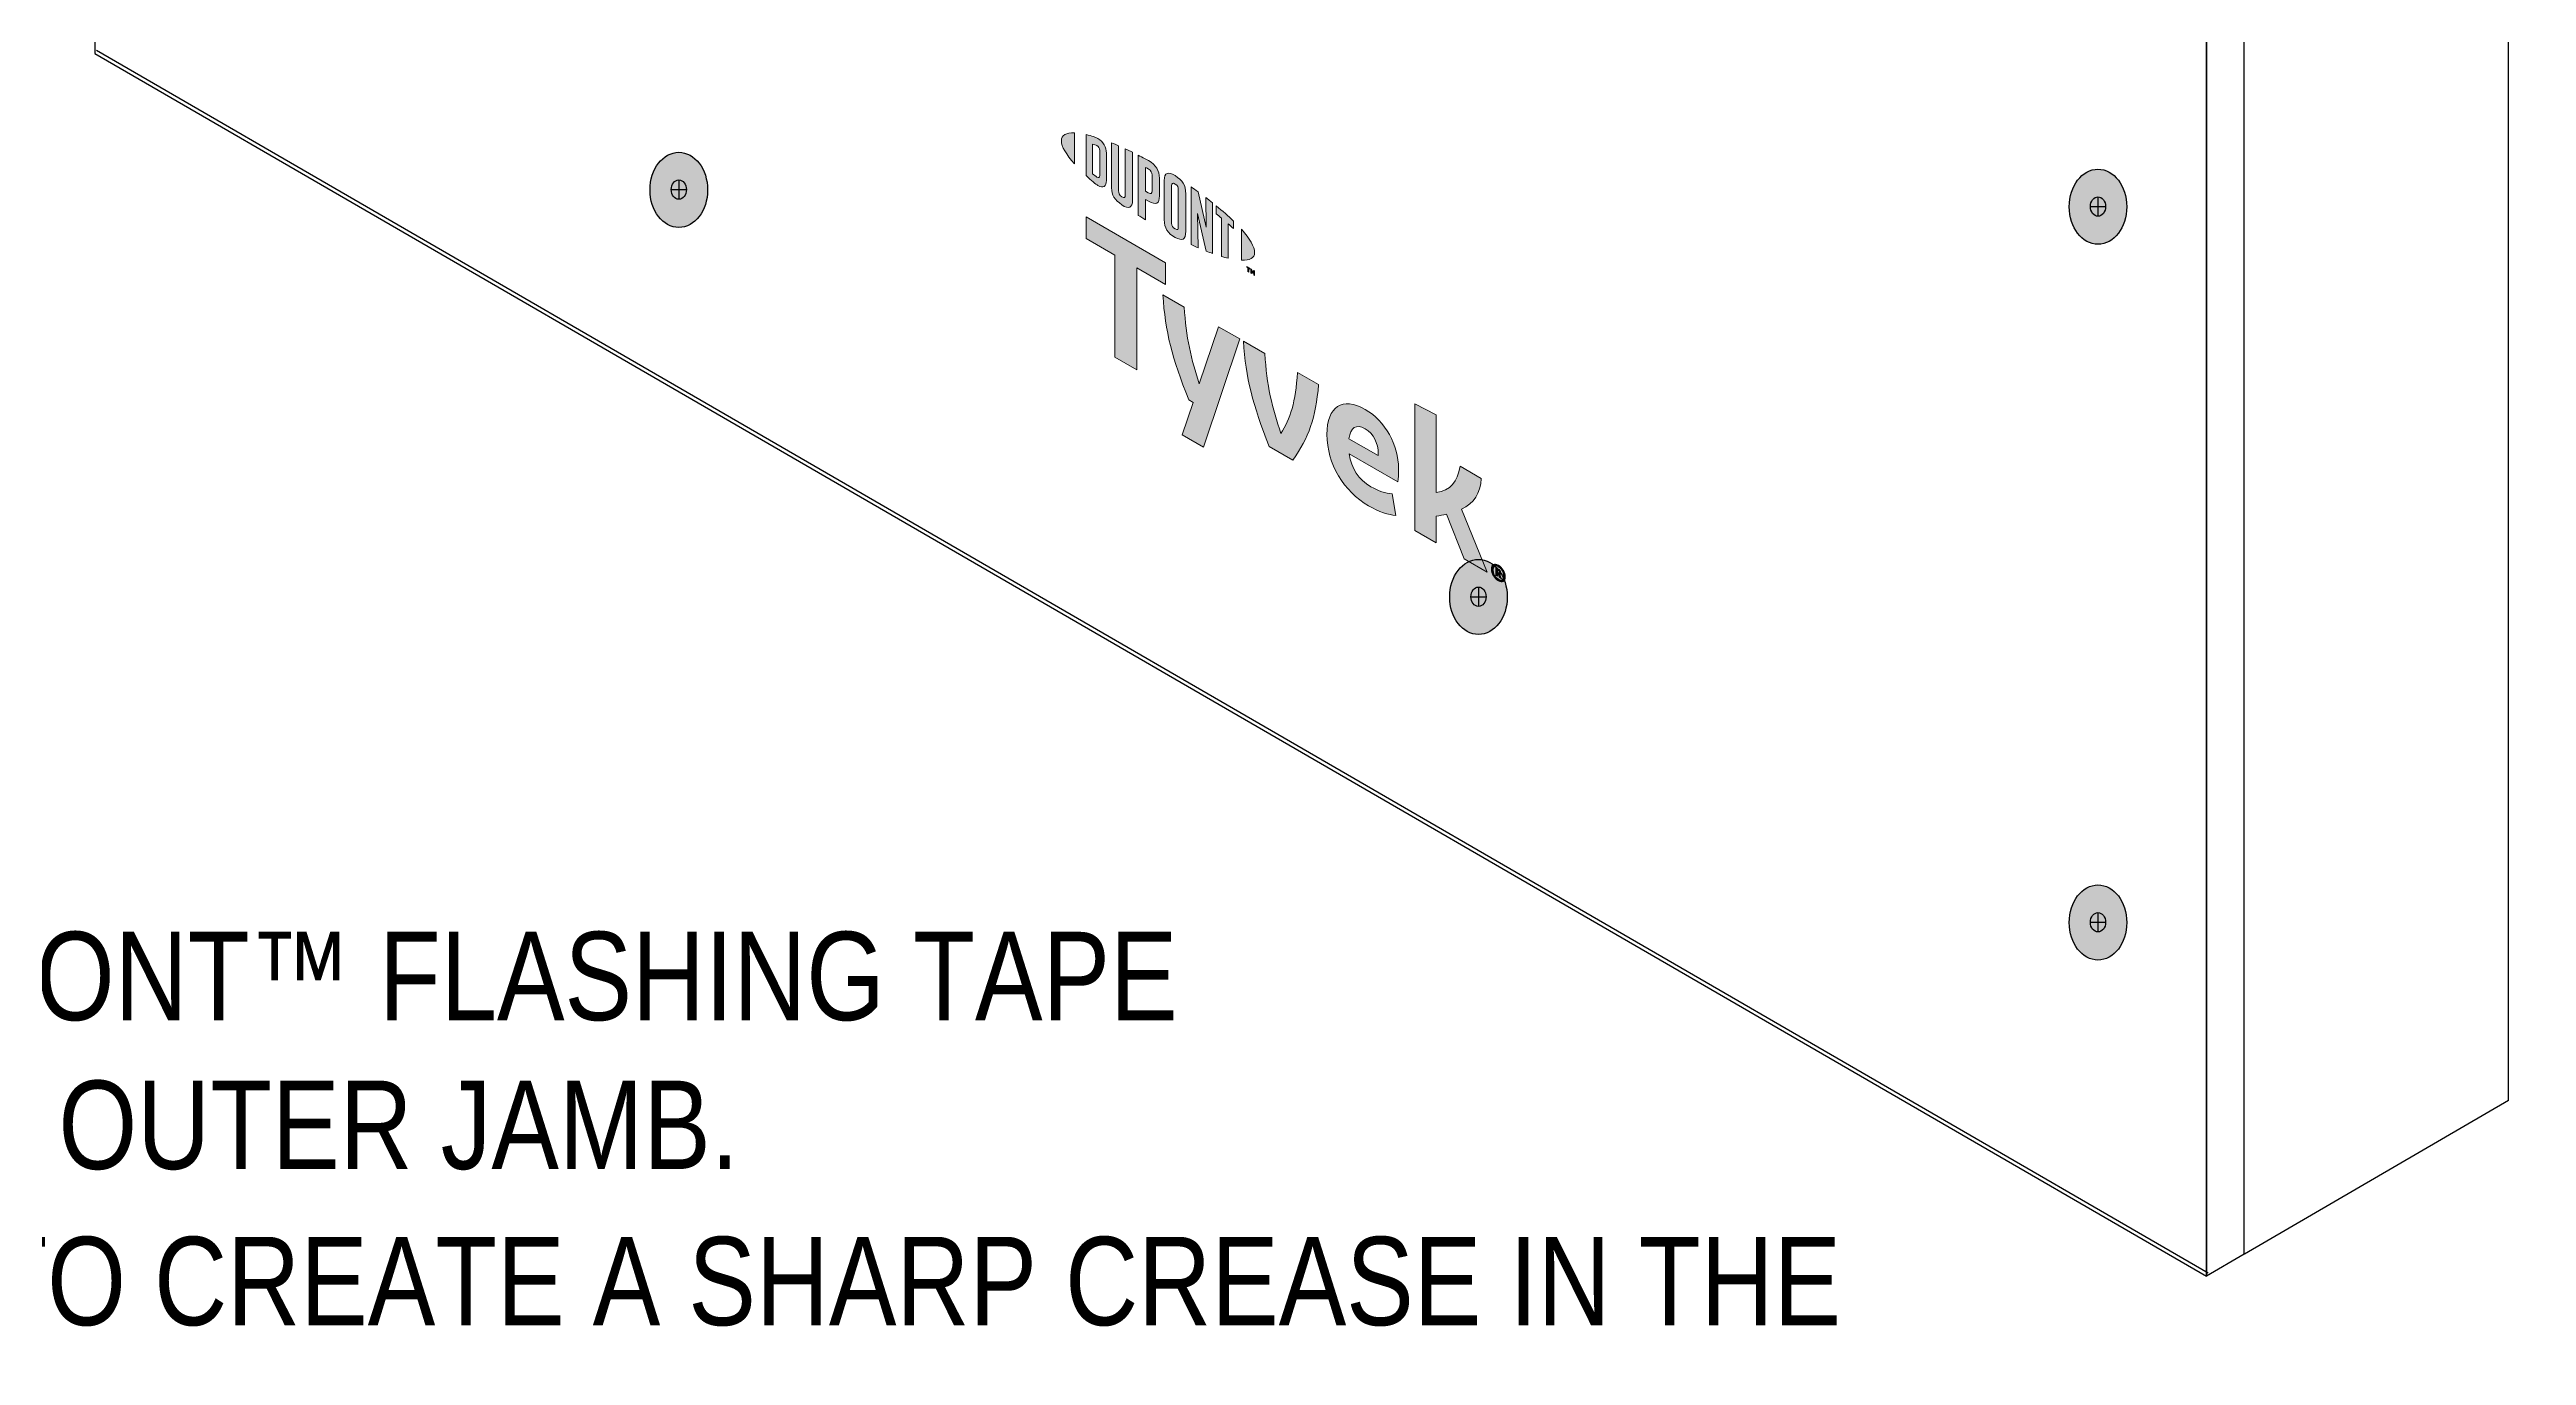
# Model space of a CAD drawing. Extents: x -1328 to 5679, y -4611 to 1603.
# Drawn here: x -223.9 to 91.5, y -2894.3 to -2728.1 of the extents above; entities that cross this region are included whole.
import ezdxf

# ---------------------------------------------------------------- set-up
doc = ezdxf.new("R2010")
doc.units = 0
doc.header["$MEASUREMENT"] = 0
for name, color, linetype, lineweight in [('.ATI-TEXT_1', 7, 'Continuous', 0), ('G-ANNO-TTLB', 7, 'Continuous', 0), ('TYVEK', 7, 'Continuous', 0), ('X-REF - TRACED', 7, 'Continuous', 0)]:
    doc.layers.add(name, color=color, linetype=linetype, lineweight=lineweight)

# ---------------------------------------------------------------- blocks, each defined once
blk = doc.blocks.new('Block_84')
at = {"layer": 'TYVEK', "true_color": 0x003b71, "transparency": 33554687}
h = blk.add_hatch(color=156, dxfattribs=at)
h.dxf.hatch_style = 2
edge = h.paths.add_edge_path()
edge.add_ellipse((-143.74, -2745.96), major_axis=(0, 4.78), ratio=0.766948, start_angle=0, end_angle=360)
h = blk.add_hatch(color=156, dxfattribs=at)
h.dxf.hatch_style = 2
edge = h.paths.add_edge_path()
edge.add_ellipse((36.93, -2748.11), major_axis=(0, 4.78), ratio=0.766948, start_angle=0, end_angle=360)
h = blk.add_hatch(color=156, dxfattribs=at)
h.dxf.hatch_style = 2
edge = h.paths.add_edge_path()
edge.add_ellipse((-41.94, -2797.78), major_axis=(0, 4.78), ratio=0.766948, start_angle=0, end_angle=360)
h = blk.add_hatch(color=156, dxfattribs=at)
h.dxf.hatch_style = 2
edge = h.paths.add_edge_path()
edge.add_ellipse((36.93, -2839.22), major_axis=(0, 4.78), ratio=0.766948, start_angle=0, end_angle=360)
at = {"layer": 'TYVEK', "color": 18, "lineweight": 25, "true_color": 0x080808}
for p, q in [((-144.71, -2745.93), (-142.76, -2745.93)), ((-143.74, -2744.7), (-143.74, -2747.17)), ((35.96, -2748.08), (37.91, -2748.08)), ((36.93, -2746.85), (36.93, -2749.32)), ((-41.94, -2796.51), (-41.94, -2798.98)), ((-42.92, -2797.75), (-40.97, -2797.75)), ((36.93, -2837.96), (36.93, -2840.42)), ((35.96, -2839.19), (37.91, -2839.19))]:
    blk.add_line(p, q, dxfattribs=at)
at = {"layer": 'TYVEK', "color": 18, "lineweight": 25, "true_color": 0x000000}
for centre in [(-143.74, -2745.96), (36.93, -2748.11), (-41.94, -2797.78), (36.93, -2839.22)]:
    blk.add_ellipse(centre, major_axis=(0, 4.78), ratio=0.766948, dxfattribs=at)
at = {"layer": 'TYVEK', "color": 18, "lineweight": 25, "true_color": 0x080808}
for centre in [(-143.74, -2745.93), (36.93, -2748.08), (-41.94, -2797.75), (36.93, -2839.19)]:
    blk.add_ellipse(centre, major_axis=(0, 1.23), ratio=0.788846, dxfattribs=at)
blk = doc.blocks.new('Block_443')
at = {"layer": 'X-REF - TRACED', "true_color": 0x848484, "transparency": 33554687}
h = blk.add_hatch(color=252, dxfattribs=at)
h.dxf.hatch_style = 2
edge = h.paths.add_edge_path()
edge.add_spline(control_points=[(-95.04, -2739.71), (-95.04, -2740.43), (-94.43, -2741.46), (-93.36, -2742.65), (-93.36, -2742.65), (-93.36, -2738.71), (-93.36, -2738.71), (-94.43, -2738.67), (-95.04, -2738.99), (-95.04, -2739.71)], knot_values=[0, 0, 0, 0, 1, 1, 1, 2, 2, 2, 3, 3, 3, 3], degree=3, periodic=0)
h = blk.add_hatch(color=252, dxfattribs=at)
h.dxf.hatch_style = 2
edge = h.paths.add_edge_path()
edge.add_spline(control_points=[(-90.16, -2744.14), (-90.16, -2744.44), (-90.32, -2744.45), (-90.51, -2744.34), (-90.65, -2744.26), (-90.88, -2744.06), (-91.07, -2743.9), (-91.07, -2743.9), (-91.07, -2740.13), (-91.07, -2740.13), (-90.88, -2740.18), (-90.65, -2740.25), (-90.51, -2740.33), (-90.32, -2740.44), (-90.16, -2740.64), (-90.16, -2740.94), (-90.16, -2740.94), (-90.16, -2744.14), (-90.16, -2744.14)], knot_values=[0, 0, 0, 0, 1, 1, 1, 2, 2, 2, 3, 3, 3, 4, 4, 4, 5, 5, 5, 6, 6, 6, 6], degree=3, periodic=0)
edge = h.paths.add_edge_path()
edge.add_spline(control_points=[(-90.38, -2739.42), (-90.68, -2739.25), (-91.11, -2739.1), (-91.89, -2738.93), (-91.89, -2738.93), (-91.89, -2744.15), (-91.89, -2744.15), (-91.2, -2744.78), (-90.68, -2745.23), (-90.38, -2745.4), (-89.7, -2745.79), (-89.31, -2745.54), (-89.31, -2744.76), (-89.31, -2744.76), (-89.31, -2741.29), (-89.31, -2741.29), (-89.31, -2740.52), (-89.7, -2739.82), (-90.38, -2739.42)], knot_values=[0, 0, 0, 0, 1, 1, 1, 2, 2, 2, 3, 3, 3, 4, 4, 4, 5, 5, 5, 6, 6, 6, 6], degree=3, periodic=0)
h = blk.add_hatch(color=252, dxfattribs=at)
h.dxf.hatch_style = 2
edge = h.paths.add_edge_path()
edge.add_spline(control_points=[(-86.92, -2746.62), (-86.92, -2746.93), (-87.01, -2747.06), (-87.34, -2746.83), (-87.66, -2746.6), (-87.75, -2746.39), (-87.75, -2746.03), (-87.75, -2746.03), (-87.75, -2740.35), (-87.75, -2740.35), (-87.96, -2740.25), (-88.44, -2740.05), (-88.65, -2739.96), (-88.65, -2739.96), (-88.65, -2745.71), (-88.65, -2745.71), (-88.65, -2746.63), (-88.26, -2747.21), (-87.34, -2747.87), (-86.49, -2748.46), (-85.98, -2748.27), (-85.98, -2747.25), (-85.98, -2747.25), (-85.98, -2741.18), (-85.98, -2741.18), (-86.15, -2741.09), (-86.73, -2740.81), (-86.92, -2740.73), (-86.92, -2740.73), (-86.92, -2746.62), (-86.92, -2746.62)], knot_values=[0, 0, 0, 0, 1, 1, 1, 2, 2, 2, 3, 3, 3, 4, 4, 4, 5, 5, 5, 6, 6, 6, 7, 7, 7, 8, 8, 8, 9, 9, 9, 10, 10, 10, 10], degree=3, periodic=0)
h = blk.add_hatch(color=252, dxfattribs=at)
h.dxf.hatch_style = 2
edge = h.paths.add_edge_path()
edge.add_spline(control_points=[(-83.5, -2746.1), (-83.5, -2746.43), (-83.6, -2746.54), (-83.98, -2746.32), (-83.98, -2746.32), (-84.31, -2746.13), (-84.31, -2746.13), (-84.31, -2746.13), (-84.31, -2743.11), (-84.31, -2743.11), (-84.16, -2743.18), (-84.08, -2743.23), (-84, -2743.28), (-83.58, -2743.52), (-83.5, -2743.74), (-83.5, -2744.08), (-83.5, -2744.08), (-83.5, -2746.1), (-83.5, -2746.1)], knot_values=[0, 0, 0, 0, 1, 1, 1, 2, 2, 2, 3, 3, 3, 4, 4, 4, 5, 5, 5, 6, 6, 6, 6], degree=3, periodic=0)
edge = h.paths.add_edge_path()
edge.add_spline(control_points=[(-83.94, -2742.24), (-84.1, -2742.15), (-84.7, -2741.83), (-85.25, -2741.55), (-85.25, -2741.55), (-85.25, -2749.2), (-85.25, -2749.2), (-85.06, -2749.32), (-84.57, -2749.63), (-84.31, -2749.79), (-84.31, -2749.79), (-84.31, -2747.19), (-84.31, -2747.19), (-84.31, -2747.19), (-83.94, -2747.4), (-83.94, -2747.4), (-82.96, -2747.97), (-82.55, -2747.7), (-82.55, -2746.73), (-82.55, -2746.73), (-82.55, -2744.47), (-82.55, -2744.47), (-82.55, -2743.52), (-83.01, -2742.78), (-83.94, -2742.24)], knot_values=[0, 0, 0, 0, 1, 1, 1, 2, 2, 2, 3, 3, 3, 4, 4, 4, 5, 5, 5, 6, 6, 6, 7, 7, 7, 8, 8, 8, 8], degree=3, periodic=0)
h = blk.add_hatch(color=252, dxfattribs=at)
h.dxf.hatch_style = 2
edge = h.paths.add_edge_path()
edge.add_spline(control_points=[(-80.15, -2750.71), (-80.15, -2751.01), (-80.23, -2751.11), (-80.57, -2750.93), (-80.91, -2750.75), (-81, -2750.53), (-81, -2750.21), (-81, -2750.21), (-81, -2745.44), (-81, -2745.44), (-81, -2745.13), (-80.91, -2745.01), (-80.57, -2745.22), (-80.23, -2745.42), (-80.15, -2745.63), (-80.15, -2745.93), (-80.15, -2745.93), (-80.15, -2750.71), (-80.15, -2750.71)], knot_values=[0, 0, 0, 0, 1, 1, 1, 2, 2, 2, 3, 3, 3, 4, 4, 4, 5, 5, 5, 6, 6, 6, 6], degree=3, periodic=0)
edge = h.paths.add_edge_path()
edge.add_spline(control_points=[(-80.57, -2744.15), (-81.44, -2743.6), (-81.95, -2743.74), (-81.95, -2744.75), (-81.95, -2744.75), (-81.95, -2749.75), (-81.95, -2749.75), (-81.95, -2750.82), (-81.48, -2751.52), (-80.57, -2752.01), (-79.67, -2752.48), (-79.2, -2752.36), (-79.2, -2751.23), (-79.2, -2751.23), (-79.2, -2746.45), (-79.2, -2746.45), (-79.2, -2745.37), (-79.62, -2744.74), (-80.57, -2744.15)], knot_values=[0, 0, 0, 0, 1, 1, 1, 2, 2, 2, 3, 3, 3, 4, 4, 4, 5, 5, 5, 6, 6, 6, 6], degree=3, periodic=0)
h = blk.add_hatch(color=252, dxfattribs=at)
h.dxf.hatch_style = 2
edge = h.paths.add_edge_path()
edge.add_spline(control_points=[(-76.6, -2750.7), (-76.6, -2750.7), (-77.64, -2746.21), (-77.64, -2746.21), (-77.92, -2746), (-78.26, -2745.76), (-78.53, -2745.58), (-78.53, -2745.58), (-78.53, -2752.93), (-78.53, -2752.93), (-78.34, -2753.01), (-77.87, -2753.23), (-77.62, -2753.33), (-77.62, -2753.33), (-77.7, -2748.96), (-77.7, -2748.96), (-77.7, -2748.96), (-76.6, -2753.75), (-76.6, -2753.75), (-76.36, -2753.85), (-76.02, -2753.98), (-75.79, -2754.06), (-75.79, -2754.06), (-75.79, -2747.6), (-75.79, -2747.6), (-76.03, -2747.42), (-76.46, -2747.09), (-76.66, -2746.93), (-76.66, -2746.93), (-76.6, -2750.7), (-76.6, -2750.7)], knot_values=[0, 0, 0, 0, 1, 1, 1, 2, 2, 2, 3, 3, 3, 4, 4, 4, 5, 5, 5, 6, 6, 6, 7, 7, 7, 8, 8, 8, 9, 9, 9, 10, 10, 10, 10], degree=3, periodic=0)
h = blk.add_hatch(color=252, dxfattribs=at)
h.dxf.hatch_style = 2
edge = h.paths.add_edge_path()
edge.add_spline(control_points=[(-75.33, -2749), (-75.1, -2749.18), (-74.87, -2749.37), (-74.65, -2749.55), (-74.65, -2749.55), (-74.65, -2754.44), (-74.65, -2754.44), (-74.44, -2754.5), (-74.06, -2754.6), (-73.81, -2754.67), (-73.81, -2754.67), (-73.81, -2750.27), (-73.81, -2750.27), (-73.56, -2750.48), (-73.33, -2750.69), (-73.12, -2750.88), (-73.12, -2750.88), (-73.12, -2749.93), (-73.12, -2749.93), (-73.79, -2749.29), (-74.5, -2748.66), (-75.33, -2747.98), (-75.33, -2747.98), (-75.33, -2749), (-75.33, -2749)], knot_values=[0, 0, 0, 0, 1, 1, 1, 2, 2, 2, 3, 3, 3, 4, 4, 4, 5, 5, 5, 6, 6, 6, 7, 7, 7, 8, 8, 8, 8], degree=3, periodic=0)
h = blk.add_hatch(color=252, dxfattribs=at)
h.dxf.hatch_style = 2
edge = h.paths.add_edge_path()
edge.add_spline(control_points=[(-70.44, -2753.91), (-70.44, -2754.64), (-71.05, -2754.96), (-72.12, -2754.92), (-72.12, -2754.92), (-72.12, -2750.98), (-72.12, -2750.98), (-71.05, -2752.17), (-70.44, -2753.2), (-70.44, -2753.91)], knot_values=[0, 0, 0, 0, 1, 1, 1, 2, 2, 2, 3, 3, 3, 3], degree=3, periodic=0)
h = blk.add_hatch(color=252, dxfattribs=at)
h.dxf.hatch_style = 2
edge = h.paths.add_edge_path()
edge.add_spline(control_points=[(-70.93, -2756), (-70.93, -2756), (-70.83, -2756.06), (-70.83, -2756.06), (-70.83, -2756.06), (-70.68, -2756.41), (-70.68, -2756.41), (-70.68, -2756.41), (-70.53, -2756.23), (-70.53, -2756.23), (-70.53, -2756.23), (-70.44, -2756.29), (-70.44, -2756.29), (-70.44, -2756.29), (-70.44, -2756.86), (-70.44, -2756.86), (-70.44, -2756.86), (-70.53, -2756.8), (-70.53, -2756.8), (-70.53, -2756.8), (-70.53, -2756.4), (-70.53, -2756.4), (-70.53, -2756.4), (-70.68, -2756.58), (-70.68, -2756.58), (-70.68, -2756.58), (-70.69, -2756.58), (-70.69, -2756.58), (-70.69, -2756.58), (-70.84, -2756.22), (-70.84, -2756.22), (-70.84, -2756.22), (-70.84, -2756.62), (-70.84, -2756.62), (-70.84, -2756.62), (-70.93, -2756.57), (-70.93, -2756.57), (-70.93, -2756.57), (-70.93, -2756), (-70.93, -2756)], knot_values=[0, 0, 0, 0, 1, 1, 1, 2, 2, 2, 3, 3, 3, 4, 4, 4, 5, 5, 5, 6, 6, 6, 7, 7, 7, 8, 8, 8, 9, 9, 9, 10, 10, 10, 11, 11, 11, 12, 12, 12, 13, 13, 13, 13], degree=3, periodic=0)
edge = h.paths.add_edge_path()
edge.add_spline(control_points=[(-71.29, -2755.89), (-71.29, -2755.89), (-71.44, -2755.81), (-71.44, -2755.81), (-71.44, -2755.81), (-71.44, -2755.71), (-71.44, -2755.71), (-71.44, -2755.71), (-71.04, -2755.94), (-71.04, -2755.94), (-71.04, -2755.94), (-71.04, -2756.04), (-71.04, -2756.04), (-71.04, -2756.04), (-71.19, -2755.95), (-71.19, -2755.95), (-71.19, -2755.95), (-71.19, -2756.42), (-71.19, -2756.42), (-71.19, -2756.42), (-71.29, -2756.36), (-71.29, -2756.36), (-71.29, -2756.36), (-71.29, -2755.89), (-71.29, -2755.89)], knot_values=[0, 0, 0, 0, 1, 1, 1, 2, 2, 2, 3, 3, 3, 4, 4, 4, 5, 5, 5, 6, 6, 6, 7, 7, 7, 8, 8, 8, 8], degree=3, periodic=0)
at = {"layer": 'X-REF - TRACED'}
for points, knots in [([(-95.04, -2739.71), (-95.04, -2740.43), (-94.43, -2741.46), (-93.36, -2742.65), (-93.36, -2742.65), (-93.36, -2738.71), (-93.36, -2738.71), (-94.43, -2738.67), (-95.04, -2738.99), (-95.04, -2739.71)], [0, 0, 0, 0, 1, 1, 1, 2, 2, 2, 3, 3, 3, 3]), ([(-90.38, -2739.42), (-90.68, -2739.25), (-91.11, -2739.1), (-91.89, -2738.93), (-91.89, -2738.93), (-91.89, -2744.15), (-91.89, -2744.15), (-91.2, -2744.78), (-90.68, -2745.23), (-90.38, -2745.4), (-89.7, -2745.79), (-89.31, -2745.54), (-89.31, -2744.76), (-89.31, -2744.76), (-89.31, -2741.29), (-89.31, -2741.29), (-89.31, -2740.52), (-89.7, -2739.82), (-90.38, -2739.42)], [0, 0, 0, 0, 1, 1, 1, 2, 2, 2, 3, 3, 3, 4, 4, 4, 5, 5, 5, 6, 6, 6, 6]), ([(-90.16, -2744.14), (-90.16, -2744.44), (-90.32, -2744.45), (-90.51, -2744.34), (-90.65, -2744.26), (-90.88, -2744.06), (-91.07, -2743.9), (-91.07, -2743.9), (-91.07, -2740.13), (-91.07, -2740.13), (-90.88, -2740.18), (-90.65, -2740.25), (-90.51, -2740.33), (-90.32, -2740.44), (-90.16, -2740.64), (-90.16, -2740.94), (-90.16, -2740.94), (-90.16, -2744.14), (-90.16, -2744.14)], [0, 0, 0, 0, 1, 1, 1, 2, 2, 2, 3, 3, 3, 4, 4, 4, 5, 5, 5, 6, 6, 6, 6]), ([(-86.92, -2746.62), (-86.92, -2746.93), (-87.01, -2747.06), (-87.34, -2746.83), (-87.66, -2746.6), (-87.75, -2746.39), (-87.75, -2746.03), (-87.75, -2746.03), (-87.75, -2740.35), (-87.75, -2740.35), (-87.96, -2740.25), (-88.44, -2740.05), (-88.65, -2739.96), (-88.65, -2739.96), (-88.65, -2745.71), (-88.65, -2745.71), (-88.65, -2746.63), (-88.26, -2747.21), (-87.34, -2747.87), (-86.49, -2748.46), (-85.98, -2748.27), (-85.98, -2747.25), (-85.98, -2747.25), (-85.98, -2741.18), (-85.98, -2741.18), (-86.15, -2741.09), (-86.73, -2740.81), (-86.92, -2740.73), (-86.92, -2740.73), (-86.92, -2746.62), (-86.92, -2746.62)], [0, 0, 0, 0, 1, 1, 1, 2, 2, 2, 3, 3, 3, 4, 4, 4, 5, 5, 5, 6, 6, 6, 7, 7, 7, 8, 8, 8, 9, 9, 9, 10, 10, 10, 10]), ([(-83.94, -2742.24), (-84.1, -2742.15), (-84.7, -2741.83), (-85.25, -2741.55), (-85.25, -2741.55), (-85.25, -2749.2), (-85.25, -2749.2), (-85.06, -2749.32), (-84.57, -2749.63), (-84.31, -2749.79), (-84.31, -2749.79), (-84.31, -2747.19), (-84.31, -2747.19), (-84.31, -2747.19), (-83.94, -2747.4), (-83.94, -2747.4), (-82.96, -2747.97), (-82.55, -2747.7), (-82.55, -2746.73), (-82.55, -2746.73), (-82.55, -2744.47), (-82.55, -2744.47), (-82.55, -2743.52), (-83.01, -2742.78), (-83.94, -2742.24)], [0, 0, 0, 0, 1, 1, 1, 2, 2, 2, 3, 3, 3, 4, 4, 4, 5, 5, 5, 6, 6, 6, 7, 7, 7, 8, 8, 8, 8]), ([(-83.5, -2746.1), (-83.5, -2746.43), (-83.6, -2746.54), (-83.98, -2746.32), (-83.98, -2746.32), (-84.31, -2746.13), (-84.31, -2746.13), (-84.31, -2746.13), (-84.31, -2743.11), (-84.31, -2743.11), (-84.16, -2743.18), (-84.08, -2743.23), (-84, -2743.28), (-83.58, -2743.52), (-83.5, -2743.74), (-83.5, -2744.08), (-83.5, -2744.08), (-83.5, -2746.1), (-83.5, -2746.1)], [0, 0, 0, 0, 1, 1, 1, 2, 2, 2, 3, 3, 3, 4, 4, 4, 5, 5, 5, 6, 6, 6, 6]), ([(-80.57, -2744.15), (-81.44, -2743.6), (-81.95, -2743.74), (-81.95, -2744.75), (-81.95, -2744.75), (-81.95, -2749.75), (-81.95, -2749.75), (-81.95, -2750.82), (-81.48, -2751.52), (-80.57, -2752.01), (-79.67, -2752.48), (-79.2, -2752.36), (-79.2, -2751.23), (-79.2, -2751.23), (-79.2, -2746.45), (-79.2, -2746.45), (-79.2, -2745.37), (-79.62, -2744.74), (-80.57, -2744.15)], [0, 0, 0, 0, 1, 1, 1, 2, 2, 2, 3, 3, 3, 4, 4, 4, 5, 5, 5, 6, 6, 6, 6]), ([(-80.15, -2750.71), (-80.15, -2751.01), (-80.23, -2751.11), (-80.57, -2750.93), (-80.91, -2750.75), (-81, -2750.53), (-81, -2750.21), (-81, -2750.21), (-81, -2745.44), (-81, -2745.44), (-81, -2745.13), (-80.91, -2745.01), (-80.57, -2745.22), (-80.23, -2745.42), (-80.15, -2745.63), (-80.15, -2745.93), (-80.15, -2745.93), (-80.15, -2750.71), (-80.15, -2750.71)], [0, 0, 0, 0, 1, 1, 1, 2, 2, 2, 3, 3, 3, 4, 4, 4, 5, 5, 5, 6, 6, 6, 6]), ([(-76.6, -2750.7), (-76.6, -2750.7), (-77.64, -2746.21), (-77.64, -2746.21), (-77.92, -2746), (-78.26, -2745.76), (-78.53, -2745.58), (-78.53, -2745.58), (-78.53, -2752.93), (-78.53, -2752.93), (-78.34, -2753.01), (-77.87, -2753.23), (-77.62, -2753.33), (-77.62, -2753.33), (-77.7, -2748.96), (-77.7, -2748.96), (-77.7, -2748.96), (-76.6, -2753.75), (-76.6, -2753.75), (-76.36, -2753.85), (-76.02, -2753.98), (-75.79, -2754.06), (-75.79, -2754.06), (-75.79, -2747.6), (-75.79, -2747.6), (-76.03, -2747.42), (-76.46, -2747.09), (-76.66, -2746.93), (-76.66, -2746.93), (-76.6, -2750.7), (-76.6, -2750.7)], [0, 0, 0, 0, 1, 1, 1, 2, 2, 2, 3, 3, 3, 4, 4, 4, 5, 5, 5, 6, 6, 6, 7, 7, 7, 8, 8, 8, 9, 9, 9, 10, 10, 10, 10]), ([(-75.33, -2749), (-75.1, -2749.18), (-74.87, -2749.37), (-74.65, -2749.55), (-74.65, -2749.55), (-74.65, -2754.44), (-74.65, -2754.44), (-74.44, -2754.5), (-74.06, -2754.6), (-73.81, -2754.67), (-73.81, -2754.67), (-73.81, -2750.27), (-73.81, -2750.27), (-73.56, -2750.48), (-73.33, -2750.69), (-73.12, -2750.88), (-73.12, -2750.88), (-73.12, -2749.93), (-73.12, -2749.93), (-73.79, -2749.29), (-74.5, -2748.66), (-75.33, -2747.98), (-75.33, -2747.98), (-75.33, -2749), (-75.33, -2749)], [0, 0, 0, 0, 1, 1, 1, 2, 2, 2, 3, 3, 3, 4, 4, 4, 5, 5, 5, 6, 6, 6, 7, 7, 7, 8, 8, 8, 8]), ([(-70.44, -2753.91), (-70.44, -2754.64), (-71.05, -2754.96), (-72.12, -2754.92), (-72.12, -2754.92), (-72.12, -2750.98), (-72.12, -2750.98), (-71.05, -2752.17), (-70.44, -2753.2), (-70.44, -2753.91)], [0, 0, 0, 0, 1, 1, 1, 2, 2, 2, 3, 3, 3, 3]), ([(-71.29, -2755.89), (-71.29, -2755.89), (-71.44, -2755.81), (-71.44, -2755.81), (-71.44, -2755.81), (-71.44, -2755.71), (-71.44, -2755.71), (-71.44, -2755.71), (-71.04, -2755.94), (-71.04, -2755.94), (-71.04, -2755.94), (-71.04, -2756.04), (-71.04, -2756.04), (-71.04, -2756.04), (-71.19, -2755.95), (-71.19, -2755.95), (-71.19, -2755.95), (-71.19, -2756.42), (-71.19, -2756.42), (-71.19, -2756.42), (-71.29, -2756.36), (-71.29, -2756.36), (-71.29, -2756.36), (-71.29, -2755.89), (-71.29, -2755.89)], [0, 0, 0, 0, 1, 1, 1, 2, 2, 2, 3, 3, 3, 4, 4, 4, 5, 5, 5, 6, 6, 6, 7, 7, 7, 8, 8, 8, 8]), ([(-70.93, -2756), (-70.93, -2756), (-70.83, -2756.06), (-70.83, -2756.06), (-70.83, -2756.06), (-70.68, -2756.41), (-70.68, -2756.41), (-70.68, -2756.41), (-70.53, -2756.23), (-70.53, -2756.23), (-70.53, -2756.23), (-70.44, -2756.29), (-70.44, -2756.29), (-70.44, -2756.29), (-70.44, -2756.86), (-70.44, -2756.86), (-70.44, -2756.86), (-70.53, -2756.8), (-70.53, -2756.8), (-70.53, -2756.8), (-70.53, -2756.4), (-70.53, -2756.4), (-70.53, -2756.4), (-70.68, -2756.58), (-70.68, -2756.58), (-70.68, -2756.58), (-70.69, -2756.58), (-70.69, -2756.58), (-70.69, -2756.58), (-70.84, -2756.22), (-70.84, -2756.22), (-70.84, -2756.22), (-70.84, -2756.62), (-70.84, -2756.62), (-70.84, -2756.62), (-70.93, -2756.57), (-70.93, -2756.57), (-70.93, -2756.57), (-70.93, -2756), (-70.93, -2756)], [0, 0, 0, 0, 1, 1, 1, 2, 2, 2, 3, 3, 3, 4, 4, 4, 5, 5, 5, 6, 6, 6, 7, 7, 7, 8, 8, 8, 9, 9, 9, 10, 10, 10, 11, 11, 11, 12, 12, 12, 13, 13, 13, 13])]:
    blk.add_open_spline(points, degree=3, knots=knots, dxfattribs=at)
blk = doc.blocks.new('Block_447')
at = {"layer": 'X-REF - TRACED', "true_color": 0x848484, "transparency": 33554687}
h = blk.add_hatch(color=252, dxfattribs=at)
h.dxf.hatch_style = 2
h.paths.add_polyline_path([(-81.79, -2755.24), (-91.89, -2749.41), (-91.89, -2752.15), (-88.24, -2754.26), (-88.24, -2767.26), (-85.44, -2768.87), (-85.44, -2755.88), (-81.79, -2757.99)])
h = blk.add_hatch(color=252, dxfattribs=at)
h.dxf.hatch_style = 2
edge = h.paths.add_edge_path()
edge.add_spline(control_points=[(-65, -2769.19), (-65.17, -2772.93), (-65.92, -2775.11), (-67.08, -2776.98), (-68.19, -2773.79), (-68.92, -2770.77), (-69.13, -2766.8), (-69.13, -2766.8), (-71.86, -2765.22), (-71.86, -2765.22), (-71.57, -2769.91), (-70.68, -2773.32), (-68.57, -2778.61), (-68.57, -2778.61), (-65.56, -2780.35), (-65.56, -2780.35), (-63.53, -2777.45), (-62.68, -2775.04), (-62.29, -2770.75), (-62.29, -2770.75), (-65, -2769.19), (-65, -2769.19)], knot_values=[0, 0, 0, 0, 1, 1, 1, 2, 2, 2, 3, 3, 3, 4, 4, 4, 5, 5, 5, 6, 6, 6, 7, 7, 7, 7], degree=3, periodic=0)
h = blk.add_hatch(color=252, dxfattribs=at)
h.dxf.hatch_style = 2
edge = h.paths.add_edge_path()
edge.add_spline(control_points=[(-58.43, -2777.63), (-58.43, -2777.63), (-54.7, -2779.78), (-54.7, -2779.78), (-54.7, -2779.78), (-54.7, -2779.51), (-54.7, -2779.51), (-54.7, -2778.26), (-55.29, -2776.99), (-56.37, -2776.37), (-57.5, -2775.71), (-58.25, -2776.21), (-58.43, -2777.63)], knot_values=[0, 0, 0, 0, 1, 1, 1, 2, 2, 2, 3, 3, 3, 4, 4, 4, 4], degree=3, periodic=0)
edge = h.paths.add_edge_path()
edge.add_spline(control_points=[(-52.48, -2787.4), (-53.35, -2787.36), (-54.62, -2786.93), (-55.92, -2786.19), (-59.07, -2784.36), (-61.23, -2780.83), (-61.23, -2777.09), (-61.23, -2773.52), (-59.25, -2772.23), (-56.37, -2773.9), (-53.8, -2775.38), (-52.11, -2778.45), (-52.11, -2781.46), (-52.11, -2782.13), (-52.15, -2782.7), (-52.19, -2783.12), (-52.19, -2783.12), (-58.39, -2779.54), (-58.39, -2779.54), (-58.13, -2781.49), (-57.21, -2782.83), (-55.64, -2783.74), (-54.68, -2784.29), (-53.76, -2784.58), (-52.91, -2784.66), (-52.91, -2784.66), (-52.48, -2787.4), (-52.48, -2787.4)], knot_values=[0, 0, 0, 0, 1, 1, 1, 2, 2, 2, 3, 3, 3, 4, 4, 4, 5, 5, 5, 6, 6, 6, 7, 7, 7, 8, 8, 8, 9, 9, 9, 9], degree=3, periodic=0)
h = blk.add_hatch(color=252, dxfattribs=at)
h.dxf.hatch_style = 2
edge = h.paths.add_edge_path()
edge.add_spline(control_points=[(-44.09, -2786.61), (-44.09, -2786.61), (-40.83, -2794.63), (-40.83, -2794.63), (-40.83, -2794.63), (-43.77, -2792.93), (-43.77, -2792.93), (-43.77, -2792.93), (-46.03, -2787.24), (-46.03, -2787.24), (-46.44, -2787.34), (-46.87, -2787.43), (-47.34, -2787.49), (-47.34, -2787.49), (-47.34, -2790.87), (-47.34, -2790.87), (-47.34, -2790.87), (-50.05, -2789.3), (-50.05, -2789.3), (-50.05, -2789.3), (-50.05, -2773.18), (-50.05, -2773.18), (-50.05, -2773.18), (-47.34, -2774.59), (-47.34, -2774.59), (-47.34, -2774.59), (-47.34, -2784.5), (-47.34, -2784.5), (-45.5, -2784.2), (-44.6, -2783.14), (-44.28, -2781.14), (-44.28, -2781.14), (-41.6, -2782.69), (-41.6, -2782.69), (-41.66, -2784.59), (-42.52, -2785.83), (-44.09, -2786.61)], knot_values=[0, 0, 0, 0, 1, 1, 1, 2, 2, 2, 3, 3, 3, 4, 4, 4, 5, 5, 5, 6, 6, 6, 7, 7, 7, 8, 8, 8, 9, 9, 9, 10, 10, 10, 11, 11, 11, 12, 12, 12, 12], degree=3, periodic=0)
at = {"layer": 'X-REF - TRACED'}
blk.add_lwpolyline([(-81.79, -2755.24), (-91.89, -2749.41), (-91.89, -2752.15), (-88.24, -2754.26), (-88.24, -2767.26), (-85.44, -2768.87), (-85.44, -2755.88), (-81.79, -2757.99)], close=True, dxfattribs=at)
for points, knots in [([(-65, -2769.19), (-65.17, -2772.93), (-65.92, -2775.11), (-67.08, -2776.98), (-68.19, -2773.79), (-68.92, -2770.77), (-69.13, -2766.8), (-69.13, -2766.8), (-71.86, -2765.22), (-71.86, -2765.22), (-71.57, -2769.91), (-70.68, -2773.32), (-68.57, -2778.61), (-68.57, -2778.61), (-65.56, -2780.35), (-65.56, -2780.35), (-63.53, -2777.45), (-62.68, -2775.04), (-62.29, -2770.75), (-62.29, -2770.75), (-65, -2769.19), (-65, -2769.19)], [0, 0, 0, 0, 1, 1, 1, 2, 2, 2, 3, 3, 3, 4, 4, 4, 5, 5, 5, 6, 6, 6, 7, 7, 7, 7]), ([(-52.48, -2787.4), (-53.35, -2787.36), (-54.62, -2786.93), (-55.92, -2786.19), (-59.07, -2784.36), (-61.23, -2780.83), (-61.23, -2777.09), (-61.23, -2773.52), (-59.25, -2772.23), (-56.37, -2773.9), (-53.8, -2775.38), (-52.11, -2778.45), (-52.11, -2781.46), (-52.11, -2782.13), (-52.15, -2782.7), (-52.19, -2783.12), (-52.19, -2783.12), (-58.39, -2779.54), (-58.39, -2779.54), (-58.13, -2781.49), (-57.21, -2782.83), (-55.64, -2783.74), (-54.68, -2784.29), (-53.76, -2784.58), (-52.91, -2784.66), (-52.91, -2784.66), (-52.48, -2787.4), (-52.48, -2787.4)], [0, 0, 0, 0, 1, 1, 1, 2, 2, 2, 3, 3, 3, 4, 4, 4, 5, 5, 5, 6, 6, 6, 7, 7, 7, 8, 8, 8, 9, 9, 9, 9]), ([(-44.09, -2786.61), (-44.09, -2786.61), (-40.83, -2794.63), (-40.83, -2794.63), (-40.83, -2794.63), (-43.77, -2792.93), (-43.77, -2792.93), (-43.77, -2792.93), (-46.03, -2787.24), (-46.03, -2787.24), (-46.44, -2787.34), (-46.87, -2787.43), (-47.34, -2787.49), (-47.34, -2787.49), (-47.34, -2790.87), (-47.34, -2790.87), (-47.34, -2790.87), (-50.05, -2789.3), (-50.05, -2789.3), (-50.05, -2789.3), (-50.05, -2773.18), (-50.05, -2773.18), (-50.05, -2773.18), (-47.34, -2774.59), (-47.34, -2774.59), (-47.34, -2774.59), (-47.34, -2784.5), (-47.34, -2784.5), (-45.5, -2784.2), (-44.6, -2783.14), (-44.28, -2781.14), (-44.28, -2781.14), (-41.6, -2782.69), (-41.6, -2782.69), (-41.66, -2784.59), (-42.52, -2785.83), (-44.09, -2786.61)], [0, 0, 0, 0, 1, 1, 1, 2, 2, 2, 3, 3, 3, 4, 4, 4, 5, 5, 5, 6, 6, 6, 7, 7, 7, 8, 8, 8, 9, 9, 9, 10, 10, 10, 11, 11, 11, 12, 12, 12, 12]), ([(-58.43, -2777.63), (-58.43, -2777.63), (-54.7, -2779.78), (-54.7, -2779.78), (-54.7, -2779.78), (-54.7, -2779.51), (-54.7, -2779.51), (-54.7, -2778.26), (-55.29, -2776.99), (-56.37, -2776.37), (-57.5, -2775.71), (-58.25, -2776.21), (-58.43, -2777.63)], [0, 0, 0, 0, 1, 1, 1, 2, 2, 2, 3, 3, 3, 4, 4, 4, 4])]:
    blk.add_open_spline(points, degree=3, knots=knots, dxfattribs=at)
blk = doc.blocks.new('Block_446')
at = {"layer": 'X-REF - TRACED', "true_color": 0x848484, "transparency": 33554687}
h = blk.add_hatch(color=252, dxfattribs=at)
h.dxf.hatch_style = 2
edge = h.paths.add_edge_path()
edge.add_spline(control_points=[(-75.05, -2763.38), (-75.05, -2763.38), (-77.48, -2770.63), (-77.48, -2770.63), (-78.51, -2767.6), (-79.18, -2764.67), (-79.39, -2760.88), (-79.39, -2760.88), (-82.12, -2759.3), (-82.12, -2759.3), (-81.82, -2763.99), (-80.94, -2767.4), (-78.82, -2772.69), (-78.82, -2772.69), (-78.28, -2773.01), (-78.28, -2773.01), (-78.28, -2773.01), (-79.66, -2777.15), (-79.66, -2777.15), (-79.66, -2777.15), (-76.96, -2778.71), (-76.96, -2778.71), (-76.96, -2778.71), (-72.34, -2764.94), (-72.34, -2764.94), (-72.34, -2764.94), (-75.05, -2763.38), (-75.05, -2763.38)], knot_values=[0, 0, 0, 0, 1, 1, 1, 2, 2, 2, 3, 3, 3, 4, 4, 4, 5, 5, 5, 6, 6, 6, 7, 7, 7, 8, 8, 8, 9, 9, 9, 9], degree=3, periodic=0)
at = {"layer": 'X-REF - TRACED'}
blk.add_open_spline([(-75.05, -2763.38), (-75.05, -2763.38), (-77.48, -2770.63), (-77.48, -2770.63), (-78.51, -2767.6), (-79.18, -2764.67), (-79.39, -2760.88), (-79.39, -2760.88), (-82.12, -2759.3), (-82.12, -2759.3), (-81.82, -2763.99), (-80.94, -2767.4), (-78.82, -2772.69), (-78.82, -2772.69), (-78.28, -2773.01), (-78.28, -2773.01), (-78.28, -2773.01), (-79.66, -2777.15), (-79.66, -2777.15), (-79.66, -2777.15), (-76.96, -2778.71), (-76.96, -2778.71), (-76.96, -2778.71), (-72.34, -2764.94), (-72.34, -2764.94), (-72.34, -2764.94), (-75.05, -2763.38), (-75.05, -2763.38)], degree=3, knots=[0, 0, 0, 0, 1, 1, 1, 2, 2, 2, 3, 3, 3, 4, 4, 4, 5, 5, 5, 6, 6, 6, 7, 7, 7, 8, 8, 8, 9, 9, 9, 9], dxfattribs=at)
blk.add_blockref('Block_447', (0, 0), dxfattribs=at)
blk = doc.blocks.new('Block_448')
at = {"layer": 'X-REF - TRACED', "true_color": 0x848484, "transparency": 33554687}
h = blk.add_hatch(color=252, dxfattribs=at)
h.dxf.hatch_style = 2
edge = h.paths.add_edge_path()
edge.add_spline(control_points=[(-39.53, -2794.31), (-39.53, -2794.31), (-39.53, -2794.61), (-39.53, -2794.61), (-39.53, -2794.61), (-39.42, -2794.67), (-39.42, -2794.67), (-39.31, -2794.74), (-39.26, -2794.74), (-39.26, -2794.63), (-39.26, -2794.51), (-39.31, -2794.44), (-39.42, -2794.38), (-39.42, -2794.38), (-39.53, -2794.31), (-39.53, -2794.31)], knot_values=[0, 0, 0, 0, 1, 1, 1, 2, 2, 2, 3, 3, 3, 4, 4, 4, 5, 5, 5, 5], degree=3, periodic=0)
edge = h.paths.add_edge_path()
edge.add_spline(control_points=[(-39.73, -2794.02), (-39.73, -2794.02), (-39.42, -2794.19), (-39.42, -2794.19), (-39.19, -2794.33), (-39.07, -2794.52), (-39.07, -2794.73), (-39.07, -2794.87), (-39.13, -2794.94), (-39.24, -2794.93), (-39.18, -2795.09), (-39.11, -2795.26), (-39.01, -2795.45), (-39.01, -2795.45), (-39.24, -2795.32), (-39.24, -2795.32), (-39.32, -2795.15), (-39.38, -2795), (-39.43, -2794.85), (-39.43, -2794.85), (-39.53, -2794.79), (-39.53, -2794.79), (-39.53, -2794.79), (-39.53, -2795.15), (-39.53, -2795.15), (-39.53, -2795.15), (-39.73, -2795.03), (-39.73, -2795.03), (-39.73, -2795.03), (-39.73, -2794.02), (-39.73, -2794.02)], knot_values=[0, 0, 0, 0, 1, 1, 1, 2, 2, 2, 3, 3, 3, 4, 4, 4, 5, 5, 5, 6, 6, 6, 7, 7, 7, 8, 8, 8, 9, 9, 9, 10, 10, 10, 10], degree=3, periodic=0)
edge = h.paths.add_edge_path()
edge.add_spline(control_points=[(-39.41, -2793.94), (-39.84, -2793.69), (-40.08, -2793.83), (-40.08, -2794.34), (-40.08, -2794.85), (-39.84, -2795.27), (-39.41, -2795.52), (-38.99, -2795.76), (-38.74, -2795.62), (-38.74, -2795.11), (-38.74, -2794.61), (-38.99, -2794.18), (-39.41, -2793.94)], knot_values=[0, 0, 0, 0, 1, 1, 1, 2, 2, 2, 3, 3, 3, 4, 4, 4, 4], degree=3, periodic=0)
edge = h.paths.add_edge_path()
edge.add_spline(control_points=[(-39.41, -2793.73), (-38.89, -2794.04), (-38.54, -2794.62), (-38.54, -2795.23), (-38.54, -2795.84), (-38.89, -2796.02), (-39.41, -2795.72), (-39.94, -2795.41), (-40.28, -2794.83), (-40.28, -2794.22), (-40.28, -2793.62), (-39.94, -2793.43), (-39.41, -2793.73)], knot_values=[0, 0, 0, 0, 1, 1, 1, 2, 2, 2, 3, 3, 3, 4, 4, 4, 4], degree=3, periodic=0)
at = {"layer": 'X-REF - TRACED'}
for points, knots in [([(-39.41, -2793.73), (-38.89, -2794.04), (-38.54, -2794.62), (-38.54, -2795.23), (-38.54, -2795.84), (-38.89, -2796.02), (-39.41, -2795.72), (-39.94, -2795.41), (-40.28, -2794.83), (-40.28, -2794.22), (-40.28, -2793.62), (-39.94, -2793.43), (-39.41, -2793.73)], [0, 0, 0, 0, 1, 1, 1, 2, 2, 2, 3, 3, 3, 4, 4, 4, 4]), ([(-39.41, -2793.94), (-39.84, -2793.69), (-40.08, -2793.83), (-40.08, -2794.34), (-40.08, -2794.85), (-39.84, -2795.27), (-39.41, -2795.52), (-38.99, -2795.76), (-38.74, -2795.62), (-38.74, -2795.11), (-38.74, -2794.61), (-38.99, -2794.18), (-39.41, -2793.94)], [0, 0, 0, 0, 1, 1, 1, 2, 2, 2, 3, 3, 3, 4, 4, 4, 4]), ([(-39.73, -2794.02), (-39.73, -2794.02), (-39.42, -2794.19), (-39.42, -2794.19), (-39.19, -2794.33), (-39.07, -2794.52), (-39.07, -2794.73), (-39.07, -2794.87), (-39.13, -2794.94), (-39.24, -2794.93), (-39.18, -2795.09), (-39.11, -2795.26), (-39.01, -2795.45), (-39.01, -2795.45), (-39.24, -2795.32), (-39.24, -2795.32), (-39.32, -2795.15), (-39.38, -2795), (-39.43, -2794.85), (-39.43, -2794.85), (-39.53, -2794.79), (-39.53, -2794.79), (-39.53, -2794.79), (-39.53, -2795.15), (-39.53, -2795.15), (-39.53, -2795.15), (-39.73, -2795.03), (-39.73, -2795.03), (-39.73, -2795.03), (-39.73, -2794.02), (-39.73, -2794.02)], [0, 0, 0, 0, 1, 1, 1, 2, 2, 2, 3, 3, 3, 4, 4, 4, 5, 5, 5, 6, 6, 6, 7, 7, 7, 8, 8, 8, 9, 9, 9, 10, 10, 10, 10]), ([(-39.53, -2794.31), (-39.53, -2794.31), (-39.53, -2794.61), (-39.53, -2794.61), (-39.53, -2794.61), (-39.42, -2794.67), (-39.42, -2794.67), (-39.31, -2794.74), (-39.26, -2794.74), (-39.26, -2794.63), (-39.26, -2794.51), (-39.31, -2794.44), (-39.42, -2794.38), (-39.42, -2794.38), (-39.53, -2794.31), (-39.53, -2794.31)], [0, 0, 0, 0, 1, 1, 1, 2, 2, 2, 3, 3, 3, 4, 4, 4, 5, 5, 5, 5])]:
    blk.add_open_spline(points, degree=3, knots=knots, dxfattribs=at)
blk = doc.blocks.new('Block_445')
at = {"layer": 'X-REF - TRACED'}
for name in ['Block_446', 'Block_448']:
    blk.add_blockref(name, (0, 0), dxfattribs=at)
blk = doc.blocks.new('Block_444')
at = {"layer": 'X-REF - TRACED'}
blk.add_blockref('Block_445', (0, 0), dxfattribs=at)
blk = doc.blocks.new('Block_442')
at = {"layer": 'X-REF - TRACED'}
for name in ['Block_443', 'Block_444']:
    blk.add_blockref(name, (0, 0), dxfattribs=at)

msp = doc.modelspace()

# ---------------------------------------------------------------- hatches: boundary and pattern name
at = {"layer": 'G-ANNO-TTLB', "true_color": 0xff00ff, "transparency": 33554687}
h = msp.add_hatch(color=6, dxfattribs=at)
edge = h.paths.add_edge_path()
edge.add_spline(control_points=[(1601.48, -3473.69), (1601.48, -3473.69), (-1328.04, -3473.69), (-1328.04, -3473.69), (-1328.04, -3473.69), (-1328.04, -1016.69), (-1328.04, -1016.69), (-1328.04, -1016.69), (1601.48, -1016.69), (1601.48, -1016.69), (1601.48, -1016.69), (1601.48, -3473.69), (1601.48, -3473.69)], knot_values=[0, 0, 0, 0, 1, 1, 1, 2, 2, 2, 3, 3, 3, 4, 4, 4, 4], degree=3, periodic=0)
edge = h.paths.add_edge_path()
edge.add_spline(control_points=[(-1319.04, -1025.69), (-1319.04, -1025.69), (-1319.04, -3464.69), (-1319.04, -3464.69), (-1319.04, -3464.69), (1592.48, -3464.69), (1592.48, -3464.69), (1592.48, -3464.69), (1592.48, -1025.69), (1592.48, -1025.69), (1592.48, -1025.69), (-1319.04, -1025.69), (-1319.04, -1025.69)], knot_values=[0, 0, 0, 0, 1, 1, 1, 2, 2, 2, 3, 3, 3, 4, 4, 4, 4], degree=3, periodic=0)
edge.add_line((-1319.04, -1025.69), (-1319.04, -1025.69))

# ---------------------------------------------------------------- linework, layer by layer
at = {"layer": 'G-ANNO-TTLB'}
for points in [[(1601.48, -3473.69), (1601.48, -3473.69), (-1328.04, -3473.69), (-1328.04, -3473.69), (-1328.04, -3473.69), (-1328.04, -1016.69), (-1328.04, -1016.69), (-1328.04, -1016.69), (1601.48, -1016.69), (1601.48, -1016.69), (1601.48, -1016.69), (1601.48, -3473.69), (1601.48, -3473.69)], [(-1319.04, -1025.69), (-1319.04, -1025.69), (-1319.04, -3464.69), (-1319.04, -3464.69), (-1319.04, -3464.69), (1592.48, -3464.69), (1592.48, -3464.69), (1592.48, -3464.69), (1592.48, -1025.69), (1592.48, -1025.69), (1592.48, -1025.69), (-1319.04, -1025.69), (-1319.04, -1025.69)]]:
    msp.add_open_spline(points, degree=3, knots=[0, 0, 0, 0, 1, 1, 1, 2, 2, 2, 3, 3, 3, 4, 4, 4, 4], dxfattribs=at)
at = {"layer": 'TYVEK', "color": 2, "lineweight": 25, "true_color": 0xffff00}
for p, q in [((-218.09, -2306.29), (-218.09, -2728.59)), ((50.74, -2459.79), (50.74, -2884.22)), ((55.55, -2881.43), (55.55, -2544.53)), ((-218.09, -2604.24), (-218.09, -2728.59)), ((50.74, -2884.22), (50.74, -2715.95)), ((50.74, -2715.95), (50.74, -2884.22)), ((-218.09, -2728.59), (50.74, -2884.22)), ((55.55, -2881.43), (50.74, -2884.22))]:
    msp.add_line(p, q, dxfattribs=at)
at = {"layer": 'TYVEK', "color": 33, "lineweight": 25, "true_color": 0xcc9966}
for q in [(89.18, -2437.44), (55.56, -2881.43)]:
    msp.add_line((89.18, -2861.87), q, dxfattribs=at)
at = {"layer": 'TYVEK', "color": 18, "lineweight": 25, "true_color": 0x000000}
for p, q in [((50.74, -2459.79), (50.74, -2884.22)), ((-217.86, -2728.17), (50.97, -2883.8))]:
    msp.add_line(p, q, dxfattribs=at)

# ---------------------------------------------------------------- block references
at = {"layer": 'TYVEK'}
msp.add_blockref('Block_84', (0, 0), dxfattribs=at)
at = {"layer": 'X-REF - TRACED'}
msp.add_blockref('Block_442', (0, 0), dxfattribs=at)

# ---------------------------------------------------------------- texts
at = {"layer": '.ATI-TEXT_1', "char_height": 0.2, "attachment_point": 7}
for s, insert in [('\\C18;\\c0;\\FArial Narrow|b0|i0|c1;\\H11.249999;\\W1.000000;CUT A PIECE OF DUPONT™ FLASHING TAPE', (-358.75, -2851.81)), ('\\C18;\\c0;\\FArial Narrow|b0|i0|c1;\\H11.249999;\\W1.000000;THE LENGTH OF THE OUTER JAMB.', (-358.75, -2870.76)), ('\\C18;\\c0;\\FArial Narrow|b0|i0|c1;\\H11.249999;\\W1.000000;FOLD LENGTHWISE TO CREATE A SHARP CREASE IN THE', (-358.75, -2890.64))]:
    msp.add_mtext(s, dxfattribs=dict(at, insert=insert))

doc.saveas('drawing.dxf')
